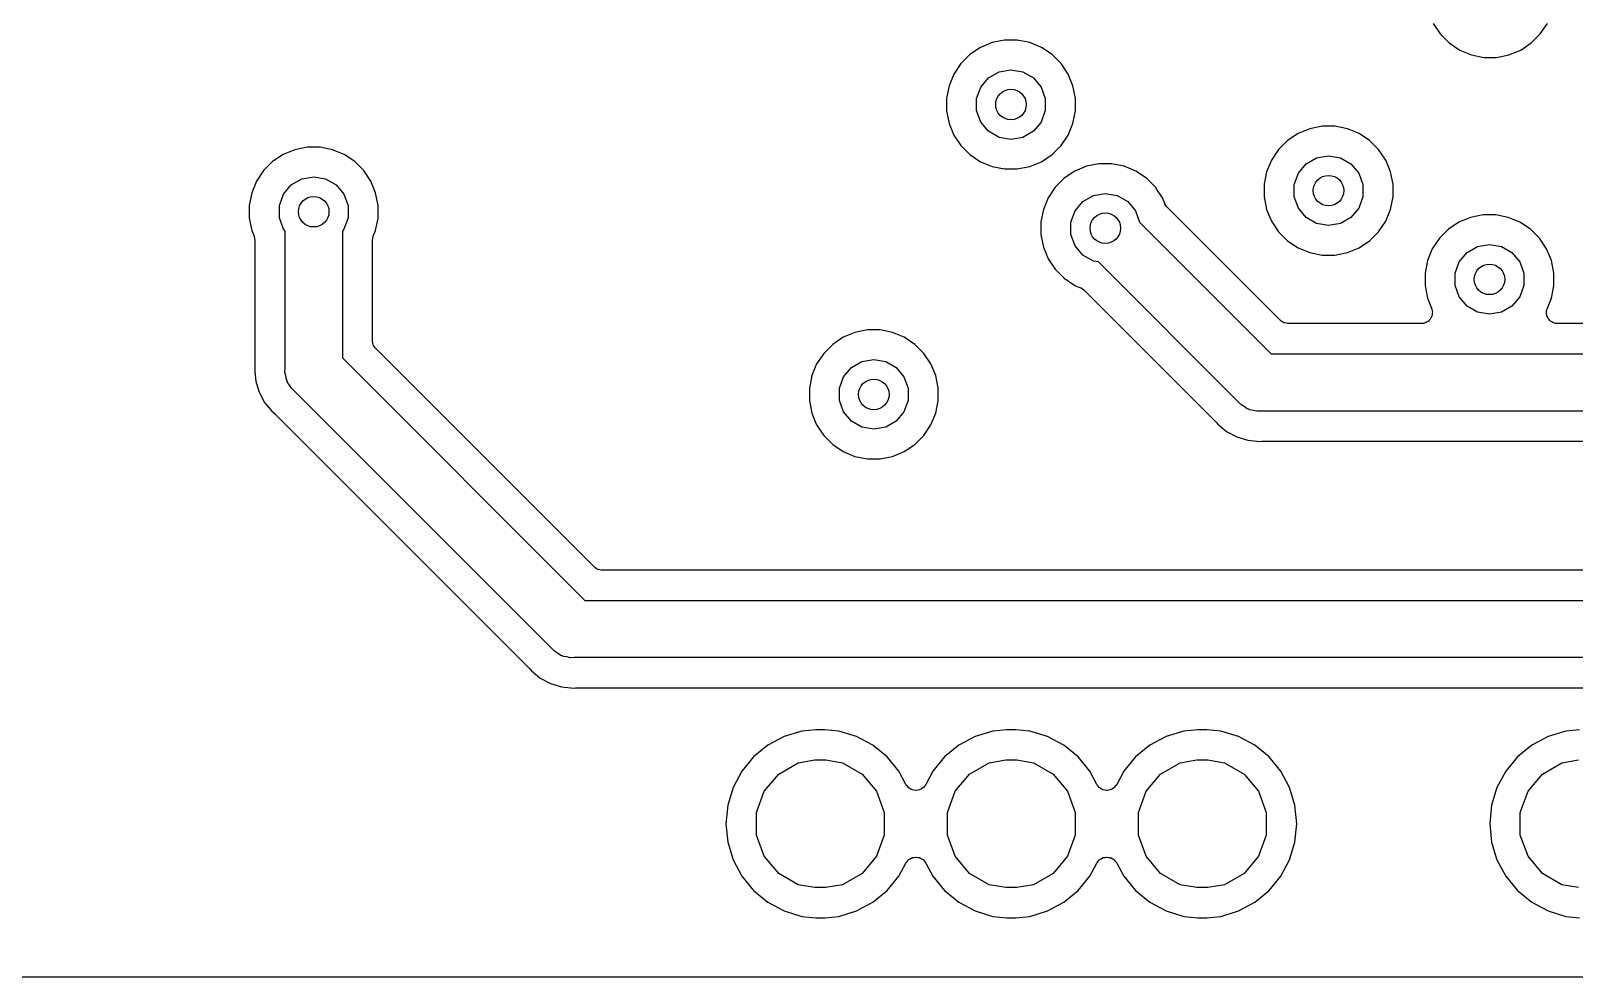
# Model space of a CAD drawing. Extents: x 91.4 to 190.2, y -113.9 to -59.9.
# Drawn here: x 110.92 to 131.45, y -113.13 to -100.55 of the extents above; entities that cross this region are included whole.
import ezdxf

# ---------------------------------------------------------------- set-up
doc = ezdxf.new("R2010")
doc.units = 0
doc.header["$MEASUREMENT"] = 0
doc.layers.add('BLACK', color=7, linetype='CONTINUOUS')

msp = doc.modelspace()

# ---------------------------------------------------------------- linework, layer by layer
at = {"layer": 'BLACK', "linetype": 'CONTINUOUS'}
for p, q in [((129.57, -100.446), (129.664, -100.586)), ((129.664, -100.586), (129.784, -100.706)), ((130.876, -100.706), (130.996, -100.586)), ((130.996, -100.586), (131.09, -100.446)), ((123.549, -100.765), (123.409, -100.859)), ((123.705, -100.701), (123.549, -100.765)), ((123.871, -100.668), (123.705, -100.701)), ((124.039, -100.668), (123.871, -100.668)), ((124.205, -100.701), (124.039, -100.668)), ((124.361, -100.765), (124.205, -100.701)), ((124.501, -100.859), (124.361, -100.765)), ((129.784, -100.706), (129.924, -100.8)), ((130.736, -100.8), (130.876, -100.706)), ((123.289, -100.979), (123.195, -101.119)), ((123.409, -100.859), (123.289, -100.979)), ((124.621, -100.979), (124.501, -100.859)), ((124.715, -101.119), (124.621, -100.979)), ((129.924, -100.8), (130.08, -100.864)), ((130.08, -100.864), (130.246, -100.897)), ((130.246, -100.897), (130.414, -100.897)), ((130.414, -100.897), (130.58, -100.864)), ((130.58, -100.864), (130.736, -100.8)), ((123.195, -101.119), (123.131, -101.275)), ((123.553, -101.293), (123.657, -101.169)), ((123.657, -101.169), (123.796, -101.089)), ((123.796, -101.089), (123.955, -101.061)), ((123.955, -101.061), (124.114, -101.089)), ((124.114, -101.089), (124.253, -101.169)), ((124.253, -101.169), (124.357, -101.293)), ((124.779, -101.275), (124.715, -101.119)), ((123.131, -101.275), (123.098, -101.441)), ((123.498, -101.444), (123.553, -101.293)), ((124.357, -101.293), (124.412, -101.444)), ((124.812, -101.441), (124.779, -101.275)), ((123.098, -101.441), (123.098, -101.609)), ((123.098, -101.609), (123.131, -101.775)), ((123.498, -101.606), (123.498, -101.444)), ((123.553, -101.757), (123.498, -101.606)), ((124.412, -101.606), (124.357, -101.757)), ((124.412, -101.444), (124.412, -101.606)), ((124.779, -101.775), (124.812, -101.609)), ((124.812, -101.609), (124.812, -101.441)), ((123.131, -101.775), (123.195, -101.931)), ((123.657, -101.881), (123.553, -101.757)), ((124.357, -101.757), (124.253, -101.881)), ((124.715, -101.931), (124.779, -101.775)), ((128.096, -101.813), (127.93, -101.846)), ((128.264, -101.813), (128.096, -101.813)), ((128.43, -101.846), (128.264, -101.813)), ((123.195, -101.931), (123.289, -102.071)), ((123.796, -101.961), (123.657, -101.881)), ((123.955, -101.989), (123.796, -101.961)), ((124.114, -101.961), (123.955, -101.989)), ((124.253, -101.881), (124.114, -101.961)), ((124.621, -102.071), (124.715, -101.931)), ((127.634, -102.004), (127.514, -102.124)), ((127.774, -101.91), (127.634, -102.004)), ((127.93, -101.846), (127.774, -101.91)), ((128.586, -101.91), (128.43, -101.846)), ((128.726, -102.004), (128.586, -101.91)), ((128.846, -102.124), (128.726, -102.004)), ((114.274, -102.19), (114.134, -102.284)), ((114.43, -102.126), (114.274, -102.19)), ((114.596, -102.093), (114.43, -102.126)), ((114.764, -102.093), (114.596, -102.093)), ((114.93, -102.126), (114.764, -102.093)), ((115.086, -102.19), (114.93, -102.126)), ((115.226, -102.284), (115.086, -102.19)), ((123.289, -102.071), (123.409, -102.191)), ((123.409, -102.191), (123.549, -102.285)), ((124.361, -102.285), (124.501, -102.191)), ((124.501, -102.191), (124.621, -102.071)), ((127.514, -102.124), (127.42, -102.264)), ((127.882, -102.314), (128.021, -102.234)), ((128.021, -102.234), (128.18, -102.206)), ((128.18, -102.206), (128.339, -102.234)), ((128.339, -102.234), (128.478, -102.314)), ((128.94, -102.264), (128.846, -102.124)), ((114.014, -102.404), (113.92, -102.544)), ((114.134, -102.284), (114.014, -102.404)), ((115.346, -102.404), (115.226, -102.284)), ((115.44, -102.544), (115.346, -102.404)), ((123.549, -102.285), (123.705, -102.349)), ((123.705, -102.349), (123.871, -102.382)), ((123.871, -102.382), (124.039, -102.382)), ((124.039, -102.382), (124.205, -102.349)), ((124.205, -102.349), (124.361, -102.285)), ((124.804, -102.41), (124.664, -102.504)), ((124.96, -102.346), (124.804, -102.41)), ((125.126, -102.313), (124.96, -102.346)), ((125.294, -102.313), (125.126, -102.313)), ((125.46, -102.346), (125.294, -102.313)), ((125.616, -102.41), (125.46, -102.346)), ((125.756, -102.504), (125.616, -102.41)), ((127.356, -102.42), (127.323, -102.586)), ((127.42, -102.264), (127.356, -102.42)), ((127.723, -102.589), (127.778, -102.438)), ((127.778, -102.438), (127.882, -102.314)), ((128.478, -102.314), (128.582, -102.438)), ((128.582, -102.438), (128.637, -102.589)), ((129.004, -102.42), (128.94, -102.264)), ((129.037, -102.586), (129.004, -102.42)), ((113.92, -102.544), (113.856, -102.7)), ((114.278, -102.718), (114.382, -102.594)), ((114.382, -102.594), (114.521, -102.514)), ((114.521, -102.514), (114.68, -102.486)), ((114.68, -102.486), (114.839, -102.514)), ((114.839, -102.514), (114.978, -102.594)), ((114.978, -102.594), (115.082, -102.718)), ((115.504, -102.7), (115.44, -102.544)), ((124.544, -102.624), (124.45, -102.764)), ((124.664, -102.504), (124.544, -102.624)), ((125.876, -102.624), (125.756, -102.504)), ((125.896, -102.654), (125.876, -102.624)), ((127.323, -102.586), (127.323, -102.754)), ((127.723, -102.751), (127.723, -102.589)), ((128.637, -102.589), (128.637, -102.751)), ((129.037, -102.754), (129.037, -102.586)), ((113.856, -102.7), (113.823, -102.866)), ((114.223, -102.869), (114.278, -102.718)), ((115.082, -102.718), (115.137, -102.869)), ((115.537, -102.866), (115.504, -102.7)), ((124.45, -102.764), (124.386, -102.92)), ((124.808, -102.938), (124.912, -102.814)), ((124.912, -102.814), (125.051, -102.734)), ((125.051, -102.734), (125.21, -102.706)), ((125.21, -102.706), (125.369, -102.734)), ((125.369, -102.734), (125.508, -102.814)), ((125.508, -102.814), (125.612, -102.938)), ((125.97, -102.764), (125.896, -102.654)), ((125.896, -102.654), (125.896, -102.654)), ((126.001, -102.841), (125.97, -102.764)), ((126.003, -102.844), (126.001, -102.841)), ((126.004, -102.847), (126.003, -102.844)), ((126.017, -102.866), (126.004, -102.847)), ((127.323, -102.754), (127.356, -102.92)), ((127.778, -102.902), (127.723, -102.751)), ((128.637, -102.751), (128.582, -102.902)), ((129.004, -102.92), (129.037, -102.754)), ((113.823, -102.866), (113.823, -103.034)), ((113.823, -103.034), (113.856, -103.2)), ((114.223, -103.031), (114.223, -102.869)), ((114.278, -103.182), (114.223, -103.031)), ((115.137, -103.031), (115.082, -103.182)), ((115.137, -102.869), (115.137, -103.031)), ((115.504, -103.2), (115.536, -103.042)), ((115.536, -103.042), (115.537, -103.034)), ((115.536, -103.042), (115.536, -103.042)), ((115.536, -103.042), (115.536, -103.042)), ((115.537, -103.034), (115.537, -102.866)), ((124.386, -102.92), (124.353, -103.086)), ((124.753, -103.089), (124.808, -102.938)), ((125.612, -102.938), (125.667, -103.088)), ((126.029, -102.885), (126.017, -102.866)), ((126.032, -102.887), (126.029, -102.885)), ((126.034, -102.889), (126.032, -102.887)), ((127.54, -104.395), (126.034, -102.889)), ((127.356, -102.92), (127.42, -103.076)), ((127.882, -103.026), (127.778, -102.902)), ((128.021, -103.106), (127.882, -103.026)), ((128.478, -103.026), (128.339, -103.106)), ((128.582, -102.902), (128.478, -103.026)), ((128.94, -103.076), (129.004, -102.92)), ((130.07, -103.026), (129.914, -103.09)), ((130.236, -102.993), (130.07, -103.026)), ((130.404, -102.993), (130.236, -102.993)), ((130.57, -103.026), (130.404, -102.993)), ((130.726, -103.09), (130.57, -103.026)), ((113.856, -103.2), (113.888, -103.277)), ((114.299, -103.207), (114.278, -103.182)), ((114.299, -105.033), (114.299, -103.207)), ((115.082, -103.182), (115.061, -103.207)), ((115.061, -103.207), (115.061, -104.892)), ((115.472, -103.277), (115.504, -103.2)), ((124.353, -103.086), (124.353, -103.254)), ((124.353, -103.254), (124.386, -103.42)), ((124.753, -103.251), (124.753, -103.089)), ((124.808, -103.402), (124.753, -103.251)), ((125.667, -103.088), (127.418, -104.839)), ((127.42, -103.076), (127.514, -103.216)), ((127.514, -103.216), (127.634, -103.336)), ((128.18, -103.134), (128.021, -103.106)), ((128.339, -103.106), (128.18, -103.134)), ((128.726, -103.336), (128.846, -103.216)), ((128.846, -103.216), (128.94, -103.076)), ((129.774, -103.184), (129.654, -103.304)), ((129.914, -103.09), (129.774, -103.184)), ((130.866, -103.184), (130.726, -103.09)), ((130.986, -103.304), (130.866, -103.184)), ((113.888, -103.277), (113.888, -103.28)), ((113.888, -103.28), (113.89, -103.283)), ((113.89, -103.283), (113.894, -103.305)), ((113.894, -103.305), (113.899, -103.328)), ((113.899, -103.328), (113.898, -103.331)), ((113.898, -103.331), (113.899, -103.334)), ((113.899, -103.334), (113.899, -105.004)), ((115.461, -103.328), (115.466, -103.305)), ((115.462, -103.331), (115.461, -103.328)), ((115.461, -103.334), (115.462, -103.331)), ((115.461, -104.664), (115.461, -103.334)), ((115.466, -103.305), (115.47, -103.283)), ((115.47, -103.283), (115.472, -103.28)), ((115.472, -103.28), (115.472, -103.277)), ((124.386, -103.42), (124.45, -103.576)), ((124.912, -103.526), (124.808, -103.402)), ((127.634, -103.336), (127.774, -103.43)), ((127.774, -103.43), (127.93, -103.494)), ((128.43, -103.494), (128.586, -103.43)), ((128.586, -103.43), (128.726, -103.336)), ((129.56, -103.444), (129.496, -103.6)), ((129.654, -103.304), (129.56, -103.444)), ((130.022, -103.494), (130.161, -103.414)), ((130.161, -103.414), (130.32, -103.386)), ((130.32, -103.386), (130.479, -103.414)), ((130.479, -103.414), (130.618, -103.494)), ((131.08, -103.444), (130.986, -103.304)), ((131.144, -103.6), (131.08, -103.444)), ((124.45, -103.576), (124.544, -103.716)), ((125.051, -103.606), (124.912, -103.526)), ((125.119, -103.618), (125.051, -103.606)), ((126.979, -105.478), (125.119, -103.618)), ((127.93, -103.494), (128.096, -103.527)), ((128.096, -103.527), (128.264, -103.527)), ((128.264, -103.527), (128.43, -103.494)), ((129.496, -103.6), (129.463, -103.766)), ((129.863, -103.769), (129.918, -103.618)), ((129.918, -103.618), (130.022, -103.494)), ((130.618, -103.494), (130.722, -103.618)), ((130.722, -103.618), (130.777, -103.769)), ((131.177, -103.766), (131.144, -103.6)), ((124.544, -103.716), (124.664, -103.836)), ((124.664, -103.836), (124.804, -103.93)), ((129.463, -103.766), (129.463, -103.934)), ((129.863, -103.931), (129.863, -103.769)), ((130.777, -103.769), (130.777, -103.931)), ((131.177, -103.934), (131.177, -103.766)), ((124.804, -103.93), (124.881, -103.961)), ((124.881, -103.961), (124.884, -103.963)), ((124.884, -103.963), (124.887, -103.964)), ((124.887, -103.964), (124.906, -103.977)), ((124.906, -103.977), (124.925, -103.989)), ((124.925, -103.989), (124.927, -103.992)), ((124.927, -103.992), (124.929, -103.994)), ((124.929, -103.994), (126.675, -105.74)), ((129.463, -103.934), (129.496, -104.1)), ((129.918, -104.082), (129.863, -103.931)), ((130.022, -104.206), (129.918, -104.082)), ((130.722, -104.082), (130.618, -104.206)), ((130.777, -103.931), (130.722, -104.082)), ((131.144, -104.1), (131.177, -103.934)), ((129.496, -104.1), (129.55, -104.232)), ((129.55, -104.232), (129.554, -104.248)), ((129.554, -104.248), (129.559, -104.263)), ((129.559, -104.263), (129.559, -104.273)), ((129.559, -104.273), (129.562, -104.282)), ((129.562, -104.282), (129.559, -104.299)), ((130.161, -104.286), (130.022, -104.206)), ((130.32, -104.314), (130.161, -104.286)), ((130.479, -104.286), (130.32, -104.314)), ((130.618, -104.206), (130.479, -104.286)), ((131.078, -104.282), (131.081, -104.273)), ((131.081, -104.299), (131.078, -104.282)), ((131.081, -104.263), (131.086, -104.248)), ((131.081, -104.273), (131.081, -104.263)), ((131.086, -104.248), (131.09, -104.232)), ((131.09, -104.232), (131.144, -104.1)), ((127.545, -104.399), (127.54, -104.395)), ((127.549, -104.404), (127.545, -104.399)), ((127.566, -104.414), (127.549, -104.404)), ((127.582, -104.425), (127.566, -104.414)), ((127.589, -104.427), (127.582, -104.425)), ((127.594, -104.43), (127.589, -104.427)), ((127.614, -104.433), (127.594, -104.43)), ((127.633, -104.438), (127.614, -104.433)), ((127.639, -104.438), (127.633, -104.438)), ((127.646, -104.439), (127.639, -104.438)), ((129.412, -104.439), (127.646, -104.439)), ((129.428, -104.436), (129.412, -104.439)), ((129.444, -104.435), (129.428, -104.436)), ((129.453, -104.432), (129.444, -104.435)), ((129.463, -104.43), (129.453, -104.432)), ((129.477, -104.422), (129.463, -104.43)), ((129.492, -104.416), (129.477, -104.422)), ((129.5, -104.409), (129.492, -104.416)), ((129.508, -104.404), (129.5, -104.409)), ((129.519, -104.391), (129.508, -104.404)), ((129.531, -104.38), (129.519, -104.391)), ((129.535, -104.372), (129.531, -104.38)), ((129.542, -104.364), (129.535, -104.372)), ((129.547, -104.349), (129.542, -104.364)), ((129.555, -104.334), (129.547, -104.349)), ((129.556, -104.324), (129.555, -104.334)), ((129.559, -104.315), (129.556, -104.324)), ((129.559, -104.299), (129.559, -104.315)), ((131.081, -104.315), (131.081, -104.299)), ((131.084, -104.324), (131.081, -104.315)), ((131.085, -104.334), (131.084, -104.324)), ((131.093, -104.349), (131.085, -104.334)), ((131.098, -104.364), (131.093, -104.349)), ((131.105, -104.372), (131.098, -104.364)), ((131.109, -104.38), (131.105, -104.372)), ((131.121, -104.391), (131.109, -104.38)), ((131.132, -104.404), (131.121, -104.391)), ((131.14, -104.409), (131.132, -104.404)), ((131.148, -104.416), (131.14, -104.409)), ((131.163, -104.422), (131.148, -104.416)), ((131.177, -104.43), (131.163, -104.422)), ((131.187, -104.432), (131.177, -104.43)), ((131.196, -104.435), (131.187, -104.432)), ((131.212, -104.436), (131.196, -104.435)), ((131.228, -104.439), (131.212, -104.436)), ((137.672, -104.439), (131.228, -104.439)), ((115.462, -104.671), (115.461, -104.664)), ((115.462, -104.677), (115.462, -104.671)), ((115.467, -104.696), (115.462, -104.677)), ((115.47, -104.716), (115.467, -104.696)), ((121.724, -104.62), (121.584, -104.714)), ((121.88, -104.556), (121.724, -104.62)), ((122.046, -104.523), (121.88, -104.556)), ((122.214, -104.523), (122.046, -104.523)), ((122.38, -104.556), (122.214, -104.523)), ((122.536, -104.62), (122.38, -104.556)), ((122.676, -104.714), (122.536, -104.62)), ((115.061, -104.892), (118.288, -108.119)), ((115.473, -104.721), (115.47, -104.716)), ((115.475, -104.728), (115.473, -104.721)), ((115.486, -104.744), (115.475, -104.728)), ((115.496, -104.761), (115.486, -104.744)), ((115.501, -104.765), (115.496, -104.761)), ((115.505, -104.77), (115.501, -104.765)), ((116.121, -105.387), (115.505, -104.77)), ((121.464, -104.834), (121.37, -104.974)), ((121.584, -104.714), (121.464, -104.834)), ((122.796, -104.834), (122.676, -104.714)), ((122.89, -104.974), (122.796, -104.834)), ((127.418, -104.839), (140.293, -104.839)), ((113.898, -105.019), (113.895, -105.05)), ((113.895, -105.05), (113.898, -105.081)), ((113.899, -105.004), (113.898, -105.012)), ((113.898, -105.012), (113.898, -105.019)), ((113.898, -105.081), (113.91, -105.203)), ((114.295, -105.084), (114.299, -105.033)), ((114.308, -105.133), (114.295, -105.084)), ((121.37, -104.974), (121.306, -105.13)), ((121.728, -105.148), (121.832, -105.024)), ((121.832, -105.024), (121.971, -104.944)), ((121.971, -104.944), (122.13, -104.916)), ((122.13, -104.916), (122.289, -104.944)), ((122.289, -104.944), (122.428, -105.024)), ((122.428, -105.024), (122.532, -105.148)), ((122.954, -105.13), (122.89, -104.974)), ((113.91, -105.203), (113.921, -105.237)), ((113.921, -105.237), (113.921, -105.237)), ((113.921, -105.237), (113.955, -105.35)), ((114.316, -105.182), (114.308, -105.133)), ((114.325, -105.197), (114.316, -105.182)), ((114.329, -105.213), (114.325, -105.197)), ((114.358, -105.255), (114.329, -105.213)), ((114.384, -105.299), (114.358, -105.255)), ((114.422, -105.331), (114.384, -105.299)), ((121.306, -105.13), (121.273, -105.296)), ((121.273, -105.296), (121.273, -105.464)), ((121.673, -105.299), (121.728, -105.148)), ((121.673, -105.461), (121.673, -105.299)), ((122.532, -105.148), (122.587, -105.299)), ((122.587, -105.299), (122.587, -105.461)), ((122.987, -105.296), (122.954, -105.13)), ((122.987, -105.464), (122.987, -105.296)), ((113.955, -105.35), (114.027, -105.486)), ((114.027, -105.486), (114.105, -105.581)), ((117.849, -108.758), (114.422, -105.331)), ((118.41, -107.675), (116.121, -105.387)), ((121.273, -105.464), (121.306, -105.63)), ((121.728, -105.612), (121.673, -105.461)), ((122.587, -105.461), (122.532, -105.612)), ((122.954, -105.63), (122.987, -105.464)), ((127.011, -105.516), (126.979, -105.478)), ((127.055, -105.542), (127.011, -105.516)), ((114.105, -105.581), (114.105, -105.581)), ((114.105, -105.581), (114.125, -105.605)), ((114.125, -105.605), (114.149, -105.625)), ((114.149, -105.625), (114.154, -105.63)), ((114.154, -105.63), (114.16, -105.635)), ((114.16, -105.635), (117.545, -109.02)), ((121.306, -105.63), (121.37, -105.786)), ((121.832, -105.736), (121.728, -105.612)), ((122.532, -105.612), (122.428, -105.736)), ((122.89, -105.786), (122.954, -105.63)), ((127.096, -105.571), (127.055, -105.542)), ((127.113, -105.575), (127.096, -105.571)), ((127.128, -105.584), (127.113, -105.575)), ((127.177, -105.592), (127.128, -105.584)), ((127.226, -105.605), (127.177, -105.592)), ((127.277, -105.601), (127.226, -105.605)), ((140.152, -105.601), (127.277, -105.601)), ((121.37, -105.786), (121.464, -105.926)), ((121.464, -105.926), (121.584, -106.046)), ((121.971, -105.816), (121.832, -105.736)), ((122.13, -105.844), (121.971, -105.816)), ((122.289, -105.816), (122.13, -105.844)), ((122.428, -105.736), (122.289, -105.816)), ((122.676, -106.046), (122.796, -105.926)), ((122.796, -105.926), (122.89, -105.786)), ((126.675, -105.74), (126.68, -105.746)), ((126.68, -105.746), (126.685, -105.751)), ((126.685, -105.751), (126.705, -105.775)), ((126.705, -105.775), (126.729, -105.795)), ((126.729, -105.795), (126.729, -105.795)), ((126.729, -105.795), (126.729, -105.795)), ((126.729, -105.795), (126.824, -105.873)), ((126.824, -105.873), (126.96, -105.945)), ((121.584, -106.046), (121.724, -106.14)), ((122.536, -106.14), (122.676, -106.046)), ((126.96, -105.945), (127.107, -105.99)), ((127.107, -105.99), (127.229, -106.002)), ((127.229, -106.002), (127.229, -106.002)), ((127.229, -106.002), (127.229, -106.002)), ((127.229, -106.002), (127.26, -106.005)), ((127.26, -106.005), (127.291, -106.002)), ((127.291, -106.002), (127.298, -106.002)), ((127.298, -106.002), (127.306, -106.001)), ((127.306, -106.001), (135.003, -106.001)), ((121.724, -106.14), (121.88, -106.204)), ((121.88, -106.204), (122.046, -106.237)), ((122.046, -106.237), (122.214, -106.237)), ((122.214, -106.237), (122.38, -106.204)), ((122.38, -106.204), (122.536, -106.14)), ((118.415, -107.679), (118.41, -107.675)), ((118.419, -107.684), (118.415, -107.679)), ((118.436, -107.694), (118.419, -107.684)), ((118.452, -107.705), (118.436, -107.694)), ((118.459, -107.707), (118.452, -107.705)), ((118.464, -107.71), (118.459, -107.707)), ((118.484, -107.713), (118.464, -107.71)), ((118.503, -107.718), (118.484, -107.713)), ((118.509, -107.718), (118.503, -107.718)), ((118.516, -107.719), (118.509, -107.718)), ((140.884, -107.719), (118.516, -107.719)), ((118.288, -108.119), (140.913, -108.119)), ((117.881, -108.796), (117.849, -108.758)), ((117.925, -108.822), (117.881, -108.796)), ((117.966, -108.851), (117.925, -108.822)), ((117.983, -108.855), (117.966, -108.851)), ((117.998, -108.864), (117.983, -108.855)), ((118.047, -108.872), (117.998, -108.864)), ((118.096, -108.885), (118.047, -108.872)), ((118.147, -108.881), (118.096, -108.885)), ((140.772, -108.881), (118.147, -108.881)), ((117.545, -109.02), (117.55, -109.026)), ((117.55, -109.026), (117.555, -109.031)), ((117.555, -109.031), (117.575, -109.055)), ((117.575, -109.055), (117.599, -109.075)), ((117.599, -109.075), (117.599, -109.075)), ((117.599, -109.075), (117.599, -109.075)), ((117.599, -109.075), (117.694, -109.153)), ((117.694, -109.153), (117.83, -109.225)), ((117.83, -109.225), (117.977, -109.27)), ((117.977, -109.27), (118.099, -109.282)), ((118.099, -109.282), (118.099, -109.282)), ((118.099, -109.282), (118.099, -109.282)), ((118.099, -109.282), (118.13, -109.285)), ((118.13, -109.285), (118.161, -109.282)), ((118.161, -109.282), (118.168, -109.282)), ((118.168, -109.282), (118.176, -109.281)), ((118.176, -109.281), (140.544, -109.281)), ((120.939, -109.93), (120.722, -110.046)), ((121.175, -109.858), (120.939, -109.93)), ((121.359, -109.84), (121.175, -109.858)), ((121.481, -109.84), (121.359, -109.84)), ((121.665, -109.858), (121.481, -109.84)), ((121.901, -109.93), (121.665, -109.858)), ((122.118, -110.046), (121.901, -109.93)), ((123.479, -109.93), (123.262, -110.046)), ((123.715, -109.858), (123.479, -109.93)), ((123.899, -109.84), (123.715, -109.858)), ((124.021, -109.84), (123.899, -109.84)), ((124.205, -109.858), (124.021, -109.84)), ((124.441, -109.93), (124.205, -109.858)), ((124.658, -110.046), (124.441, -109.93)), ((126.019, -109.93), (125.802, -110.046)), ((126.255, -109.858), (126.019, -109.93)), ((126.439, -109.84), (126.255, -109.858)), ((126.561, -109.84), (126.439, -109.84)), ((126.745, -109.858), (126.561, -109.84)), ((126.981, -109.93), (126.745, -109.858)), ((127.198, -110.046), (126.981, -109.93)), ((131.099, -109.93), (130.882, -110.046)), ((131.335, -109.858), (131.099, -109.93)), ((131.519, -109.84), (131.335, -109.858)), ((120.532, -110.202), (120.376, -110.392)), ((120.722, -110.046), (120.532, -110.202)), ((121.125, -110.279), (121.346, -110.24)), ((121.346, -110.24), (121.494, -110.24)), ((121.494, -110.24), (121.715, -110.279)), ((122.308, -110.202), (122.118, -110.046)), ((122.464, -110.392), (122.308, -110.202)), ((123.072, -110.202), (122.916, -110.392)), ((123.262, -110.046), (123.072, -110.202)), ((123.665, -110.279), (123.886, -110.24)), ((123.886, -110.24), (124.034, -110.24)), ((124.034, -110.24), (124.255, -110.279)), ((124.848, -110.202), (124.658, -110.046)), ((125.004, -110.392), (124.848, -110.202)), ((125.612, -110.202), (125.456, -110.392)), ((125.802, -110.046), (125.612, -110.202)), ((126.205, -110.279), (126.426, -110.24)), ((126.426, -110.24), (126.574, -110.24)), ((126.574, -110.24), (126.795, -110.279)), ((127.388, -110.202), (127.198, -110.046)), ((127.544, -110.392), (127.388, -110.202)), ((130.692, -110.202), (130.536, -110.392)), ((130.882, -110.046), (130.692, -110.202)), ((131.285, -110.279), (131.506, -110.24)), ((120.376, -110.392), (120.26, -110.609)), ((120.673, -110.658), (120.865, -110.429)), ((120.865, -110.429), (121.125, -110.279)), ((121.715, -110.279), (121.975, -110.429)), ((121.975, -110.429), (122.167, -110.658)), ((122.558, -110.567), (122.464, -110.392)), ((122.916, -110.392), (122.822, -110.567)), ((123.213, -110.658), (123.405, -110.429)), ((123.405, -110.429), (123.665, -110.279)), ((124.255, -110.279), (124.515, -110.429)), ((124.515, -110.429), (124.707, -110.658)), ((125.098, -110.567), (125.004, -110.392)), ((125.456, -110.392), (125.362, -110.567)), ((125.753, -110.658), (125.945, -110.429)), ((125.945, -110.429), (126.205, -110.279)), ((126.795, -110.279), (127.055, -110.429)), ((127.055, -110.429), (127.247, -110.658)), ((127.66, -110.609), (127.544, -110.392)), ((130.536, -110.392), (130.42, -110.609)), ((130.833, -110.658), (131.025, -110.429)), ((131.025, -110.429), (131.285, -110.279)), ((120.26, -110.609), (120.188, -110.845)), ((122.561, -110.571), (122.558, -110.567)), ((122.563, -110.575), (122.561, -110.571)), ((122.577, -110.591), (122.563, -110.575)), ((122.59, -110.608), (122.577, -110.591)), ((122.594, -110.61), (122.59, -110.608)), ((122.597, -110.614), (122.594, -110.61)), ((122.616, -110.624), (122.597, -110.614)), ((122.634, -110.635), (122.616, -110.624)), ((122.639, -110.636), (122.634, -110.635)), ((122.643, -110.639), (122.639, -110.636)), ((122.664, -110.642), (122.643, -110.639)), ((122.685, -110.646), (122.664, -110.642)), ((122.69, -110.645), (122.685, -110.646)), ((122.695, -110.646), (122.69, -110.645)), ((122.716, -110.642), (122.695, -110.646)), ((122.737, -110.639), (122.716, -110.642)), ((122.741, -110.636), (122.737, -110.639)), ((122.746, -110.635), (122.741, -110.636)), ((122.764, -110.624), (122.746, -110.635)), ((122.783, -110.614), (122.764, -110.624)), ((122.786, -110.61), (122.783, -110.614)), ((122.79, -110.608), (122.786, -110.61)), ((122.803, -110.591), (122.79, -110.608)), ((122.817, -110.575), (122.803, -110.591)), ((122.819, -110.571), (122.817, -110.575)), ((122.822, -110.567), (122.819, -110.571)), ((125.101, -110.571), (125.098, -110.567)), ((125.103, -110.575), (125.101, -110.571)), ((125.117, -110.591), (125.103, -110.575)), ((125.13, -110.608), (125.117, -110.591)), ((125.134, -110.61), (125.13, -110.608)), ((125.137, -110.614), (125.134, -110.61)), ((125.156, -110.624), (125.137, -110.614)), ((125.174, -110.635), (125.156, -110.624)), ((125.179, -110.636), (125.174, -110.635)), ((125.183, -110.639), (125.179, -110.636)), ((125.204, -110.642), (125.183, -110.639)), ((125.225, -110.646), (125.204, -110.642)), ((125.23, -110.645), (125.225, -110.646)), ((125.235, -110.646), (125.23, -110.645)), ((125.256, -110.642), (125.235, -110.646)), ((125.277, -110.639), (125.256, -110.642)), ((125.281, -110.636), (125.277, -110.639)), ((125.286, -110.635), (125.281, -110.636)), ((125.304, -110.624), (125.286, -110.635)), ((125.323, -110.614), (125.304, -110.624)), ((125.326, -110.61), (125.323, -110.614)), ((125.33, -110.608), (125.326, -110.61)), ((125.343, -110.591), (125.33, -110.608)), ((125.357, -110.575), (125.343, -110.591)), ((125.359, -110.571), (125.357, -110.575)), ((125.362, -110.567), (125.359, -110.571)), ((127.732, -110.845), (127.66, -110.609)), ((130.42, -110.609), (130.348, -110.845)), ((120.188, -110.845), (120.164, -111.09)), ((120.57, -110.94), (120.673, -110.658)), ((122.167, -110.658), (122.27, -110.94)), ((123.11, -110.94), (123.213, -110.658)), ((124.707, -110.658), (124.81, -110.94)), ((125.65, -110.94), (125.753, -110.658)), ((127.247, -110.658), (127.35, -110.94)), ((127.756, -111.09), (127.732, -110.845)), ((130.348, -110.845), (130.324, -111.09)), ((130.73, -110.94), (130.833, -110.658)), ((120.57, -111.24), (120.57, -110.94)), ((122.27, -110.94), (122.27, -111.24)), ((123.11, -111.24), (123.11, -110.94)), ((124.81, -110.94), (124.81, -111.24)), ((125.65, -111.24), (125.65, -110.94)), ((127.35, -110.94), (127.35, -111.24)), ((130.73, -111.24), (130.73, -110.94)), ((120.164, -111.09), (120.188, -111.335)), ((120.673, -111.522), (120.57, -111.24)), ((122.27, -111.24), (122.167, -111.522)), ((123.213, -111.522), (123.11, -111.24)), ((124.81, -111.24), (124.707, -111.522)), ((125.753, -111.522), (125.65, -111.24)), ((127.35, -111.24), (127.247, -111.522)), ((127.732, -111.335), (127.756, -111.09)), ((130.324, -111.09), (130.348, -111.335)), ((130.833, -111.522), (130.73, -111.24)), ((120.188, -111.335), (120.26, -111.571)), ((127.66, -111.571), (127.732, -111.335)), ((130.348, -111.335), (130.42, -111.571)), ((120.26, -111.571), (120.376, -111.788)), ((120.865, -111.751), (120.673, -111.522)), ((122.167, -111.522), (121.975, -111.751)), ((122.464, -111.788), (122.558, -111.613)), ((122.558, -111.613), (122.561, -111.609)), ((122.561, -111.609), (122.563, -111.605)), ((122.563, -111.605), (122.577, -111.589)), ((122.577, -111.589), (122.59, -111.572)), ((122.59, -111.572), (122.594, -111.57)), ((122.594, -111.57), (122.597, -111.566)), ((122.597, -111.566), (122.616, -111.556)), ((122.616, -111.556), (122.634, -111.545)), ((122.634, -111.545), (122.639, -111.544)), ((122.639, -111.544), (122.643, -111.541)), ((122.643, -111.541), (122.664, -111.538)), ((122.664, -111.538), (122.685, -111.534)), ((122.685, -111.534), (122.69, -111.535)), ((122.69, -111.535), (122.695, -111.534)), ((122.695, -111.534), (122.716, -111.538)), ((122.716, -111.538), (122.737, -111.541)), ((122.737, -111.541), (122.741, -111.544)), ((122.741, -111.544), (122.746, -111.545)), ((122.746, -111.545), (122.764, -111.556)), ((122.764, -111.556), (122.783, -111.566)), ((122.783, -111.566), (122.786, -111.57)), ((122.786, -111.57), (122.79, -111.572)), ((122.79, -111.572), (122.803, -111.589)), ((122.803, -111.589), (122.817, -111.605)), ((122.817, -111.605), (122.819, -111.609)), ((122.819, -111.609), (122.822, -111.613)), ((122.822, -111.613), (122.916, -111.788)), ((123.405, -111.751), (123.213, -111.522)), ((124.707, -111.522), (124.515, -111.751)), ((125.004, -111.788), (125.098, -111.613)), ((125.098, -111.613), (125.101, -111.609)), ((125.101, -111.609), (125.103, -111.605)), ((125.103, -111.605), (125.117, -111.589)), ((125.117, -111.589), (125.13, -111.572)), ((125.13, -111.572), (125.134, -111.57)), ((125.134, -111.57), (125.137, -111.566)), ((125.137, -111.566), (125.156, -111.556)), ((125.156, -111.556), (125.174, -111.545)), ((125.174, -111.545), (125.179, -111.544)), ((125.179, -111.544), (125.183, -111.541)), ((125.183, -111.541), (125.204, -111.538)), ((125.204, -111.538), (125.225, -111.534)), ((125.225, -111.534), (125.23, -111.535)), ((125.23, -111.535), (125.235, -111.534)), ((125.235, -111.534), (125.256, -111.538)), ((125.256, -111.538), (125.277, -111.541)), ((125.277, -111.541), (125.281, -111.544)), ((125.281, -111.544), (125.286, -111.545)), ((125.286, -111.545), (125.304, -111.556)), ((125.304, -111.556), (125.323, -111.566)), ((125.323, -111.566), (125.326, -111.57)), ((125.326, -111.57), (125.33, -111.572)), ((125.33, -111.572), (125.343, -111.589)), ((125.343, -111.589), (125.357, -111.605)), ((125.357, -111.605), (125.359, -111.609)), ((125.359, -111.609), (125.362, -111.613)), ((125.362, -111.613), (125.456, -111.788)), ((125.945, -111.751), (125.753, -111.522)), ((127.247, -111.522), (127.055, -111.751)), ((127.544, -111.788), (127.66, -111.571)), ((130.42, -111.571), (130.536, -111.788)), ((131.025, -111.751), (130.833, -111.522)), ((120.376, -111.788), (120.532, -111.978)), ((121.125, -111.901), (120.865, -111.751)), ((121.975, -111.751), (121.715, -111.901)), ((122.308, -111.978), (122.464, -111.788)), ((122.916, -111.788), (123.072, -111.978)), ((123.665, -111.901), (123.405, -111.751)), ((124.515, -111.751), (124.255, -111.901)), ((124.848, -111.978), (125.004, -111.788)), ((125.456, -111.788), (125.612, -111.978)), ((126.205, -111.901), (125.945, -111.751)), ((127.055, -111.751), (126.795, -111.901)), ((127.388, -111.978), (127.544, -111.788)), ((130.536, -111.788), (130.692, -111.978)), ((131.285, -111.901), (131.025, -111.751)), ((120.532, -111.978), (120.722, -112.134)), ((121.346, -111.94), (121.125, -111.901)), ((121.494, -111.94), (121.346, -111.94)), ((121.715, -111.901), (121.494, -111.94)), ((122.118, -112.134), (122.308, -111.978)), ((123.072, -111.978), (123.262, -112.134)), ((123.886, -111.94), (123.665, -111.901)), ((124.034, -111.94), (123.886, -111.94)), ((124.255, -111.901), (124.034, -111.94)), ((124.658, -112.134), (124.848, -111.978)), ((125.612, -111.978), (125.802, -112.134)), ((126.426, -111.94), (126.205, -111.901)), ((126.574, -111.94), (126.426, -111.94)), ((126.795, -111.901), (126.574, -111.94)), ((127.198, -112.134), (127.388, -111.978)), ((130.692, -111.978), (130.882, -112.134)), ((131.506, -111.94), (131.285, -111.901)), ((120.722, -112.134), (120.939, -112.25)), ((120.939, -112.25), (121.175, -112.322)), ((121.665, -112.322), (121.901, -112.25)), ((121.901, -112.25), (122.118, -112.134)), ((123.262, -112.134), (123.479, -112.25)), ((123.479, -112.25), (123.715, -112.322)), ((124.205, -112.322), (124.441, -112.25)), ((124.441, -112.25), (124.658, -112.134)), ((125.802, -112.134), (126.019, -112.25)), ((126.019, -112.25), (126.255, -112.322)), ((126.745, -112.322), (126.981, -112.25)), ((126.981, -112.25), (127.198, -112.134)), ((130.882, -112.134), (131.099, -112.25)), ((131.099, -112.25), (131.335, -112.322)), ((121.175, -112.322), (121.359, -112.34)), ((121.359, -112.34), (121.481, -112.34)), ((121.481, -112.34), (121.665, -112.322)), ((123.715, -112.322), (123.899, -112.34)), ((123.899, -112.34), (124.021, -112.34)), ((124.021, -112.34), (124.205, -112.322)), ((126.255, -112.322), (126.439, -112.34)), ((126.439, -112.34), (126.561, -112.34)), ((126.561, -112.34), (126.745, -112.322)), ((131.335, -112.322), (131.519, -112.34)), ((185.544, -113.13), (106.765, -113.13))]:
    msp.add_line(p, q, dxfattribs=at)
at = {"layer": 'BLACK'}
for centre in [(123.955, -101.525), (128.18, -102.67), (114.68, -102.95), (125.21, -103.17), (130.32, -103.85), (122.13, -105.38)]:
    msp.add_circle(centre, 0.2032, dxfattribs=at)

doc.saveas('drawing.dxf')
